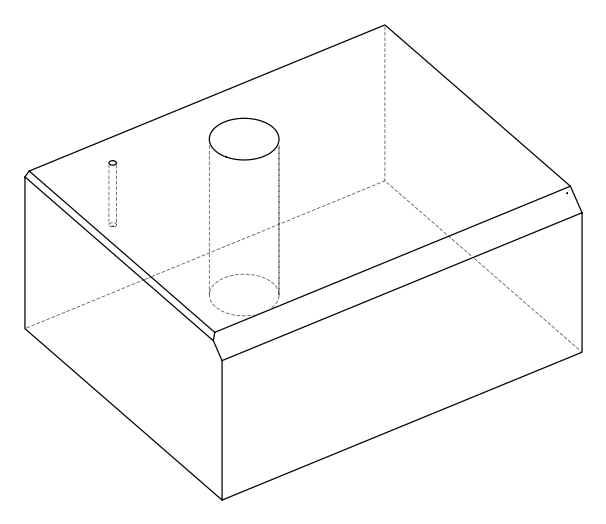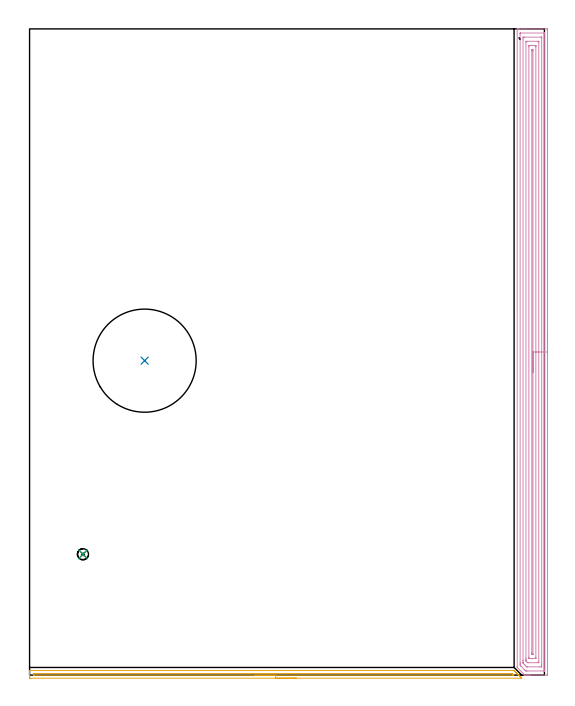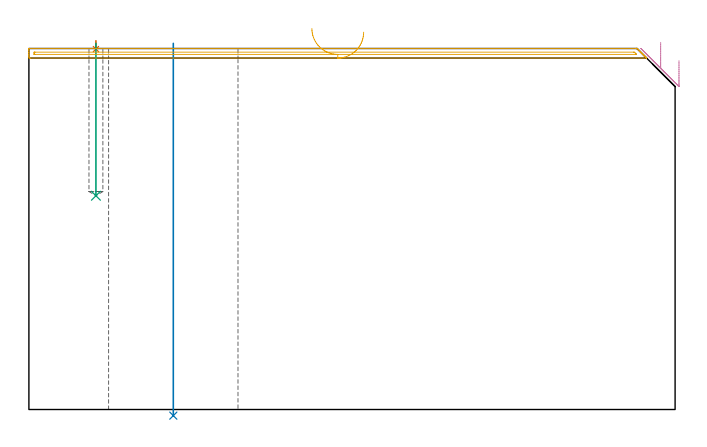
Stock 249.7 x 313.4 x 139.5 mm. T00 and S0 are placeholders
(PLAN: 5 operations, 3 tool changes, 20 min)
(1 SPOT_DRILL | STEP1POCKET | NXT0321_9005460120000 | 0.03 min | 0 mm3)
(2 INDEXABLE_INSERT_DRILL_THROUGH_HOLE_FROM_SOLID | STEP1HOLE | NXT0302_038 | 0.58 min | 273843 mm3)
(3 DRILL_BLIND_HOLE_INTO_CENTER | STEP1POCKET | UGT0301_449 | 0.24 min | 1264 mm3)
(4 AREA_MILL | FG_CHAMFER_SURFACE | UGT0205_001 | 15.22 min | 33860 mm3)
(5 AREA_MILL_1 | FG_CHAMFER_SURFACE_1 | UGT0205_001 | 3.95 min | 1622 mm3)
(TOOL NXT0321_9005460120000 | NC Spot Drill, 142deg, 12mm, Carbide, Uncoated | D12 PA142 FL30 Z2)
(TOOL NXT0302_038 | Index. Insert Drill 50mm [880-D5000L50-04] | D50 PA176 FL200 Z2)
(TOOL UGT0301_449 | Carbide Drill 5.4 mm | D5.4 PA118 FL57 Z2)
(TOOL UGT0205_001 | Chamfer Mill 20 x 3 x 45 deg. | D20 FL50 Z2)
(OP 1 SPOT_DRILL)
G17 G21 G94 G90
T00 M6
G54
G17 G0 G90 X25.9 Y58.6 S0 M3
G43 Z149.5 H0
G94 G81 G98 Z139.268 F250. R142.5
G80
M5
M2
(OP 2 INDEXABLE_INSERT_DRILL_THROUGH_HOLE_FROM_SOLID)
G17 G21 G94 G90
T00 M6
G54
G17 G0 G90 X55.8 Y152.5 S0 M3
G43 Z149.5 H1
G94 G81 G98 Z-2.373 F250. R141.5
G80
M5
M2
(OP 3 DRILL_BLIND_HOLE_INTO_CENTER)
G17 G21 G94 G90
T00 M6
G54
G17 G0 G90 X25.9 Y58.6 S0 M3
G43 Z149.5 H0
G94 G81 G98 Z82.6 F250. R141.5
G80
M5
M2
(OP 4 AREA_MILL)
G17 G21 G94 G90
T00 M6
G54
G17 G0 G90 X251.2 Y166.7 S1061 M3
G43 Z149.5 H0
Z134.8
G94 G1 Y166.662 Z133.928 F250.
Y166.548 Z133.064
Y166.359 Z132.212
Y166.097 Z131.38
Y165.763 Z130.574
Y165.36 Z129.8
Y164.892 Z129.064
Y164.36 Z128.372
Y163.771 Z127.729
Y163.128 Z127.14
Y162.436 Z126.608
Y161.7 Z126.14
Y160.926 Z125.737
Y160.12 Z125.403
Y159.288 Z125.141
Y158.437 Z124.952
Y157.572 Z124.838
Y156.7 Z124.8
X251.199 Y0.632 Z124.801
X251.197 Y0.273 Z124.802
X251.193 Y0.01 Z124.804
X250.846 Y0. Z125.152
X242.976 Z133.019
X242.463 Z133.534
X242.101 Z133.895
X241.588 Z134.407
X241.227 Z134.768
X240.352 Y0.001 Z135.645
X240.209 Y0.002 Z135.789
X240.166 Y0.036 Z135.834
X240.124 Y0.075 Z135.875
X240.05 Y0.15 Z135.95
X239.915 Y0.284 Z136.082
X239.865 Y0.334 Z136.133
X236.511 Y3.689 Z139.489
X236.507 Y3.703 Z139.493
X236.5 Y4.21 Z139.5
Y313.215
X236.503 Y313.39 Z139.488
X236.644 Y313.397 Z139.348
X236.793 Y313.4 Z139.206
X237.004 Z138.995
X237.729 Z138.266
X238.965 Z137.032
X240.352 Z135.643
X250.846 Z125.152
X251.105 Y313.397 Z124.892
X251.192 Y313.39 Z124.806
X251.199 Y313.301 Z124.799
X251.2 Y312.768 Z124.8
Y156.7
X249.786 Z126.214
X249.785 Y2.421 Z126.215
X249.783 Y2.069 Z126.217
X249.781 Y2.026 Z126.219
X249.78 Y2.012 Z126.22
X249.755 Y2.009 Z126.245
X249.646 Y2.004 Z126.354
X249.508 Y2.001 Z126.492
X241.227 Z134.773
X240.76 Y2.004 Z135.24
X240.663 Y2.01 Z135.337
X240.473 Y2.186 Z135.527
X240.352 Y2.3 Z135.648
X240.229 Y2.421 Z135.771
X238.441 Y4.21 Z137.559
X238.27 Y4.384 Z137.73
X237.921 Y4.743 Z138.079
X237.917 Y4.911 Z138.083
X237.916 Y5.104 Z138.084
X237.914 Y5.809 Z138.086
Y5.999
X237.915 Y310.979 Z138.085
X237.917 Y311.331 Z138.083
X237.919 Y311.374 Z138.081
X237.92 Y311.388 Z138.08
X237.945 Y311.391 Z138.055
X238.054 Y311.396 Z137.946
X238.192 Y311.399 Z137.808
X249.56 Y311.4 Z126.44
X249.731 Y311.397 Z126.269
X249.766 Y311.393 Z126.234
X249.778 Y311.39 Z126.222
X249.78 Y311.379 Z126.22
X249.783 Y311.338 Z126.217
X249.785 Y311.169 Z126.215
X249.786 Y156.7 Z126.214
X248.372 Z127.628
X248.371 Y4.952 Z127.629
X248.369 Y4.21 Z127.631
X248.367 Y4.062 Z127.633
X248.365 Y4.016 Z127.635
X248.324 Y4.01 Z127.676
X248.222 Y4.007 Z127.778
X247.553 Y4. Z128.447
X241.431 Z134.569
X241.227 Y4.003 Z134.773
X241.158 Y4.006 Z134.842
X241.106 Y4.01 Z134.894
X241.063 Y4.048 Z134.937
X240.892 Y4.21 Z135.108
X240.352 Y4.747 Z135.648
X239.995 Y5.104 Z136.005
X239.478 Y5.625 Z136.522
X239.388 Y5.719 Z136.612
X239.345 Y5.766 Z136.655
X239.335 Y5.847 Z136.665
X239.332 Y5.999 Z136.668
X239.33 Y6.15 Z136.67
X239.329 Y6.893 Z136.671
X239.328 Y7.045 Z136.672
X239.329 Y308.448 Z136.671
X239.331 Y309.19 Z136.669
X239.333 Y309.338 Z136.667
X239.335 Y309.384 Z136.665
X239.376 Y309.39 Z136.624
X239.478 Y309.393 Z136.522
X240.147 Y309.4 Z135.853
X248.018 Z127.982
X248.222 Y309.398 Z127.778
X248.291 Y309.395 Z127.709
X248.344 Y309.39 Z127.656
X248.365 Y309.379 Z127.635
X248.367 Y309.342 Z127.633
X248.37 Y309.19 Z127.63
X248.371 Y309.038 Z127.629
X248.372 Y156.7 Z127.628
X246.957 Z129.043
Y6.399
X246.956 Y6.233 Z129.044
X246.953 Y6.102 Z129.047
X246.951 Y6.022 Z129.049
X246.909 Y6.01 Z129.091
X246.474 Y6. Z129.527
X242.101 Z133.899
X241.663 Y6.007 Z134.337
X241.556 Y6.01 Z134.444
X241.415 Y6.144 Z134.585
X241.227 Y6.327 Z134.773
X240.947 Y6.609 Z135.053
X240.805 Y6.756 Z135.195
X240.75 Y6.827 Z135.25
X240.748 Y6.893 Z135.252
X240.744 Y7.386 Z135.256
X240.743 Y7.787 Z135.257
Y8.282
Y307.001
X240.744 Y307.167 Z135.256
X240.747 Y307.298 Z135.253
X240.749 Y307.378 Z135.251
X240.791 Y307.39 Z135.209
X241.227 Y307.4 Z134.773
X246.474 Z129.527
X246.909 Y307.39 Z129.091
X246.951 Y307.384 Z129.049
X246.954 Y307.35 Z129.046
X246.956 Y307.298 Z129.044
X246.957 Y307.248 Z129.043
Y306.907
Y156.7
X245.543 Z130.457
Y8.682
X245.541 Y8.263 Z130.459
X245.538 Y8.054 Z130.462
X245.536 Y8.011 Z130.464
X245.486 Y8.007 Z130.514
X245.389 Y8.002 Z130.611
X243.642 Y8. Z132.358
X242.976 Z133.024
X242.767 Y8.001 Z133.233
X242.248 Y8.008 Z133.752
X242.19 Y8.01 Z133.81
X242.164 Y8.018 Z133.836
X242.162 Y8.058 Z133.838
X242.159 Y8.247 Z133.841
X242.157 Y8.624 Z133.843
Y8.682
Y304.718
X242.159 Y305.137 Z133.841
X242.162 Y305.346 Z133.838
X242.164 Y305.389 Z133.836
X242.214 Y305.393 Z133.786
X242.311 Y305.398 Z133.689
X242.976 Y305.4 Z133.024
X243.184 Z132.816
X244.725 Z131.275
X244.933 Y305.399 Z131.067
X245.452 Y305.393 Z130.548
X245.51 Y305.39 Z130.49
X245.536 Y305.382 Z130.464
X245.538 Y305.342 Z130.462
X245.541 Y305.153 Z130.459
X245.543 Y304.776 Z130.457
Y304.718
Y156.7
X244.129 Z131.871
Y10.47
X244.128 Y10.186 Z131.872
X244.125 Y10.09 Z131.875
X244.122 Y10.022 Z131.878
X244.079 Y10.01 Z131.921
X243.85 Y10.005 Z132.15
X243.697 Y10.006 Z132.303
X243.581 Y10.01 Z132.419
X243.577 Y10.185 Z132.423
X243.573 Y10.47 Z132.427
X243.571 Y10.755 Z132.429
Y302.93
X243.572 Y303.214 Z132.428
X243.575 Y303.31 Z132.425
X243.578 Y303.378 Z132.422
X243.621 Y303.39 Z132.379
X243.85 Y303.395 Z132.15
X244.003 Y303.394 Z131.997
X244.119 Y303.39 Z131.881
X244.123 Y303.215 Z131.877
X244.127 Y302.93 Z131.873
X244.129 Y302.645 Z131.871
Y156.7
Y155.828 Z131.909
Y154.964 Z132.023
Y154.112 Z132.212
Y153.28 Z132.474
Y152.474 Z132.808
Y151.7 Z133.211
Y150.964 Z133.68
Y150.272 Z134.211
Y149.629 Z134.8
Y149.04 Z135.443
Y148.509 Z136.135
Y148.04 Z136.871
Y147.637 Z137.645
Y147.303 Z138.451
Y147.041 Z139.283
Y146.852 Z140.135
Y146.738 Z141.
Y146.7 Z141.871
G0 Z149.5
M5
M2
(OP 5 AREA_MILL_1)
G17 G21 G94 G90
T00 M6
G54
G17 G0 G90 X129.35 Y-1.5 S1061 M3
G43 Z149.5 H0
Z145.8
G94 G1 X129.312 Z144.928 F250.
X129.198 Z144.063
X129.009 Z143.212
X128.747 Z142.38
X128.413 Z141.574
X128.01 Z140.8
X127.541 Z140.064
X127.01 Z139.372
X126.421 Z138.729
X125.778 Z138.14
X125.086 Z137.608
X124.35 Z137.14
X123.576 Z136.737
X122.77 Z136.403
X121.938 Z136.141
X121.086 Z135.952
X120.222 Z135.838
X119.35 Z135.8
X0.61
X0.092 Y-1.494 Z135.802
X0.008 Y-1.49 Z135.805
X0. Y-0.98 Z136.315
Y-0.418 Z136.879
Y-0.093 Z137.203
Y0.468 Z137.764
Y0.793 Z138.088
Y1.443 Z138.743
Y1.819 Z139.118
X0.008 Y2.173 Z139.464
X0.01 Y2.205 Z139.495
X0.16 Y2.2 Z139.5
X234.522
X234.987 Y2.209 Z139.486
X235.064 Y2.137 Z139.434
X235.078 Y2.123 Z139.421
X235.411 Y1.79 Z139.088
X235.522 Y1.68 Z138.976
X235.818 Y1.384 Z138.68
X235.922 Y1.279 Z138.578
X236.007 Y1.194 Z138.493
X236.113 Y1.089 Z138.385
X236.215 Y0.985 Z138.285
X236.304 Y0.896 Z138.196
X236.409 Y0.793 Z138.089
X236.508 Y0.692 Z137.991
X236.602 Y0.598 Z137.898
X236.704 Y0.498 Z137.794
X236.802 Y0.399 Z137.698
X236.899 Y0.301 Z137.6
X237. Y0.202 Z137.498
X237.095 Y0.105 Z137.405
X237.197 Y0.003 Z137.303
X237.295 Y-0.093 Z137.203
X237.388 Y-0.188 Z137.111
X237.495 Y-0.294 Z137.005
X237.59 Y-0.389 Z136.907
X237.682 Y-0.482 Z136.818
X237.792 Y-0.592 Z136.707
X237.886 Y-0.684 Z136.612
X237.975 Y-0.775 Z136.524
X238.09 Y-0.89 Z136.41
X238.181 Y-0.98 Z136.317
X238.387 Y-1.187 Z136.112
X238.441 Y-1.241 Z136.059
X238.623 Y-1.423 Z135.876
X238.685 Y-1.487 Z135.812
X238.686 Y-1.496 Z135.803
X238.685 Y-1.5 Z135.799
X119.35 Z135.8
Y-0.086 Z137.214
X2.396
X2.173 Y-0.084 Z137.216
X2.066 Y-0.081 Z137.219
X2.02 Y-0.079 Z137.221
X2.01 Y-0.051 Z137.249
X2.007 Y0.051 Z137.351
X2.003 Y0.297 Z137.597
X2.01 Y0.651 Z137.951
X2.017 Y0.779 Z138.079
X2.063 Y0.781 Z138.081
X2.173 Y0.784 Z138.084
X2.393 Y0.786 Z138.086
X233.634
X233.853 Y0.781 Z138.081
X233.957 Y0.779 Z138.079
X234.067 Y0.675 Z137.975
X234.234 Y0.512 Z137.812
X234.519 Y0.231 Z137.531
X234.711 Y0.036 Z137.336
X234.767 Y-0.023 Z137.277
X234.816 Y-0.077 Z137.223
X234.511 Y-0.086 Z137.214
X119.35
X118.478 Z137.252
X117.613 Z137.366
X116.762 Z137.555
X115.93 Z137.817
X115.124 Z138.151
X114.35 Z138.554
X113.614 Z139.023
X112.922 Z139.554
X112.279 Z140.143
X111.69 Z140.786
X111.158 Z141.478
X110.69 Z142.214
X110.287 Z142.988
X109.953 Z143.794
X109.691 Z144.626
X109.502 Z145.478
X109.388 Z146.343
X109.35 Z147.214
G0 Z149.5
M5
M2
